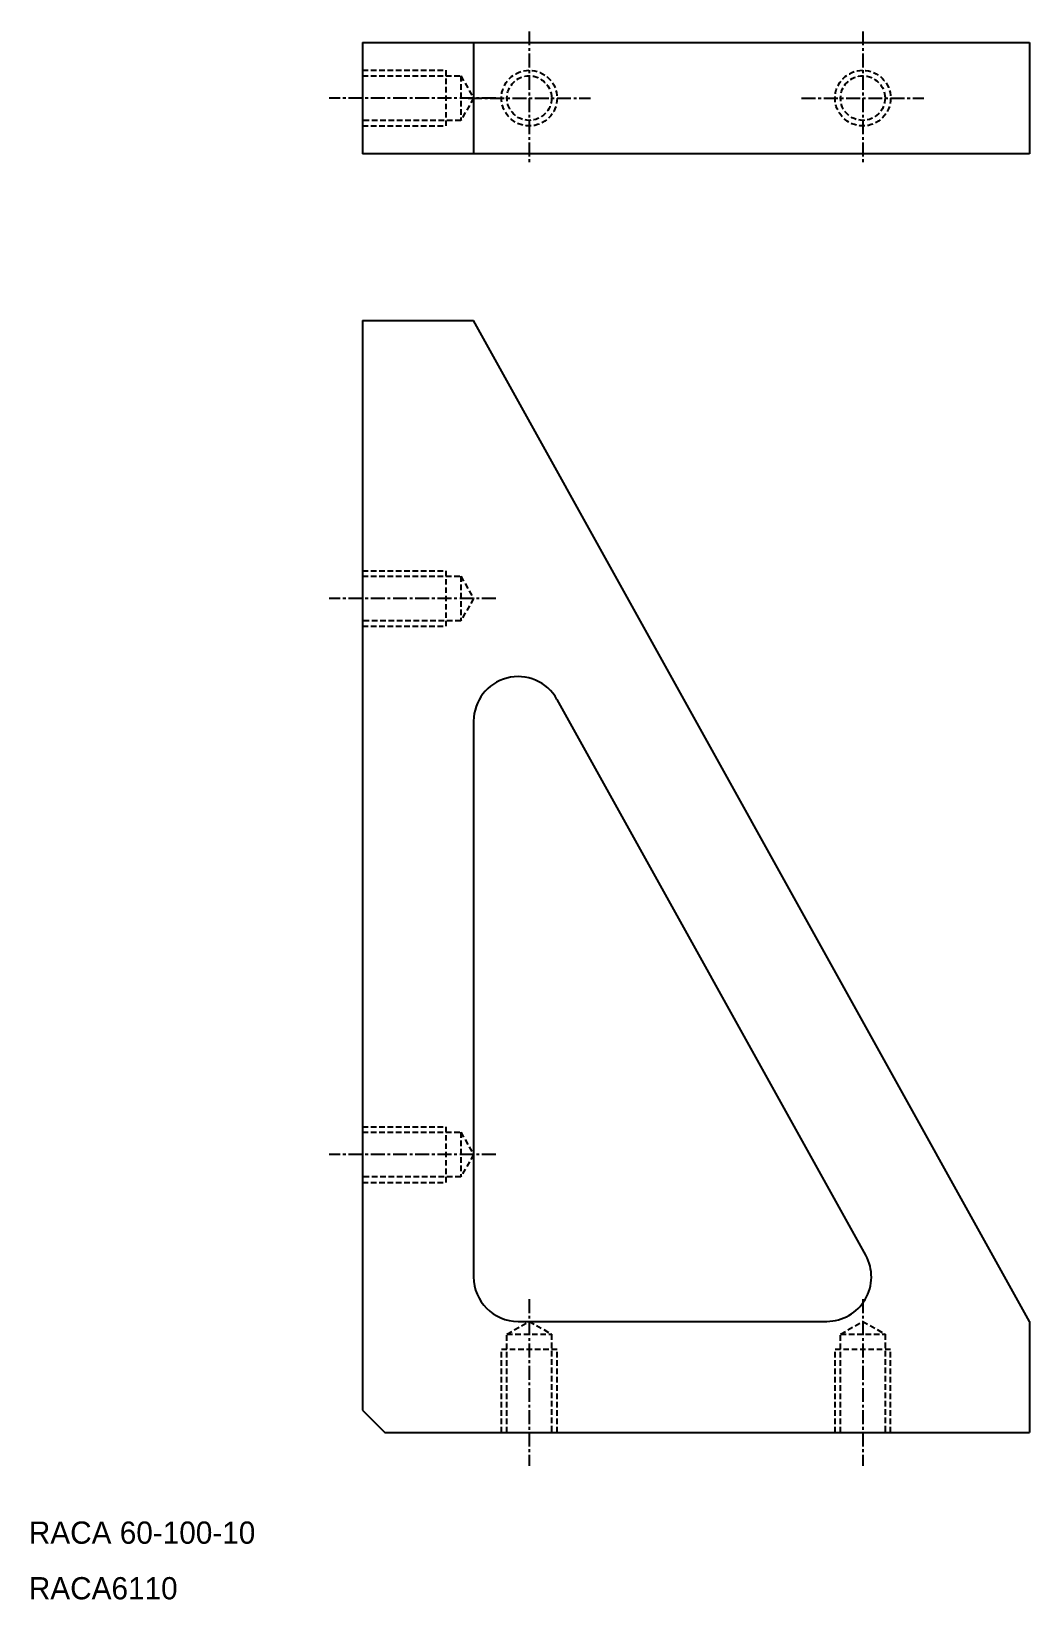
# Model space of a CAD drawing. Extents: x 8745 to 8834, y 32 to 173.
import ezdxf

# ---------------------------------------------------------------- set-up
doc = ezdxf.new("R2010")
doc.units = 0
doc.linetypes.add('CENTER', pattern=[2, 1.25, -0.25, 0.25, -0.25])
doc.linetypes.add('DASHED', pattern=[0.75, 0.5, -0.25])
doc.layers.get('0').update_dxf_attribs({"linetype": 'CONTINUOUS'})
doc.layers.add('CENTER', color=1, linetype='CENTER')

msp = doc.modelspace()

# ---------------------------------------------------------------- linework, layer by layer
at = {"color": 1, "linetype": 'CENTER'}
for p, q in [((8789.39, 172.77), (8789.39, 160.77)), ((8819.39, 172.77), (8819.39, 160.77)), ((8786.39, 166.77), (8771.39, 166.77)), ((8783.89, 166.77), (8794.89, 166.77)), ((8813.89, 166.77), (8824.89, 166.77))]:
    msp.add_line(p, q, dxfattribs=at)
at = {"color": 7, "linetype": 'CONTINUOUS'}
for p, q in [((8774.39, 171.77), (8774.39, 161.77)), ((8774.39, 171.77), (8834.39, 171.77)), ((8784.39, 171.77), (8784.39, 161.77)), ((8834.39, 171.77), (8834.39, 161.77)), ((8834.39, 161.77), (8774.39, 161.77)), ((8774.39, 146.77), (8784.39, 146.77)), ((8774.39, 146.77), (8774.39, 48.77)), ((8834.39, 56.77), (8784.39, 146.77)), ((8819.65, 62.72), (8791.89, 112.69)), ((8784.39, 110.75), (8784.39, 60.77)), ((8788.39, 56.77), (8816.16, 56.77)), ((8834.39, 56.77), (8834.39, 46.77)), ((8774.39, 48.77), (8776.39, 46.77)), ((8776.39, 46.77), (8834.39, 46.77))]:
    msp.add_line(p, q, dxfattribs=at)
at = {"color": 3, "linetype": 'DASHED'}
for p, q in [((8774.39, 169.27), (8781.89, 169.27)), ((8781.89, 169.27), (8781.89, 164.27)), ((8774.39, 168.77), (8783.24, 168.77)), ((8783.24, 168.77), (8783.24, 164.77)), ((8783.24, 168.77), (8784.39, 166.77)), ((8784.39, 166.77), (8783.24, 164.77)), ((8783.24, 164.77), (8774.39, 164.77)), ((8774.39, 164.27), (8781.89, 164.27)), ((8774.39, 124.27), (8781.89, 124.27)), ((8781.89, 124.27), (8781.89, 119.27)), ((8774.39, 123.77), (8783.24, 123.77)), ((8783.24, 123.77), (8783.24, 119.77)), ((8783.24, 123.77), (8784.39, 121.77)), ((8784.39, 121.77), (8783.24, 119.77)), ((8783.24, 119.77), (8774.39, 119.77)), ((8774.39, 119.27), (8781.89, 119.27)), ((8774.39, 74.27), (8781.89, 74.27)), ((8774.39, 73.77), (8783.24, 73.77)), ((8781.89, 74.27), (8781.89, 69.27)), ((8783.24, 73.77), (8783.24, 69.77)), ((8783.24, 73.77), (8784.39, 71.77)), ((8784.39, 71.77), (8783.24, 69.77)), ((8783.24, 69.77), (8774.39, 69.77)), ((8774.39, 69.27), (8781.89, 69.27)), ((8787.39, 55.62), (8789.39, 56.77)), ((8789.39, 56.77), (8791.39, 55.62)), ((8817.39, 55.62), (8819.39, 56.77)), ((8819.39, 56.77), (8821.39, 55.62)), ((8787.39, 46.77), (8787.39, 55.62)), ((8787.39, 55.62), (8791.39, 55.62)), ((8791.39, 55.62), (8791.39, 46.77)), ((8817.39, 46.77), (8817.39, 55.62)), ((8817.39, 55.62), (8821.39, 55.62)), ((8821.39, 55.62), (8821.39, 46.77)), ((8786.89, 46.77), (8786.89, 54.27)), ((8786.89, 54.27), (8791.89, 54.27)), ((8791.89, 46.77), (8791.89, 54.27)), ((8816.89, 46.77), (8816.89, 54.27)), ((8816.89, 54.27), (8821.89, 54.27)), ((8821.89, 46.77), (8821.89, 54.27))]:
    msp.add_line(p, q, dxfattribs=at)
for centre, radius in [((8789.39, 166.77), 2.5), ((8819.39, 166.77), 2.5), ((8789.39, 166.77), 2), ((8819.39, 166.77), 2)]:
    msp.add_circle(centre, radius, dxfattribs=at)
at = {"color": 7, "linetype": 'CONTINUOUS'}
for centre, start, end in [((8788.39, 110.75), 29.0546, 180), ((8816.16, 60.77), 270, 29.0546), ((8788.39, 60.77), 180, 270)]:
    msp.add_arc(centre, 4, start, end, dxfattribs=at)
at = {"layer": 'CENTER', "color": 1, "linetype": 'CENTER'}
for p, q in [((8786.39, 121.77), (8771.39, 121.77)), ((8786.39, 71.77), (8771.39, 71.77)), ((8789.39, 58.77), (8789.39, 43.77)), ((8819.39, 58.77), (8819.39, 43.77))]:
    msp.add_line(p, q, dxfattribs=at)

# ---------------------------------------------------------------- texts
at = {"color": 7, "linetype": 'CONTINUOUS'}
for s, p in [('RACA 60-100-10', (8744.39, 36.77)), ('RACA6110', (8744.39, 31.77))]:
    msp.add_text(s, height=2, dxfattribs=at).set_placement(p)

doc.saveas('drawing.dxf')
